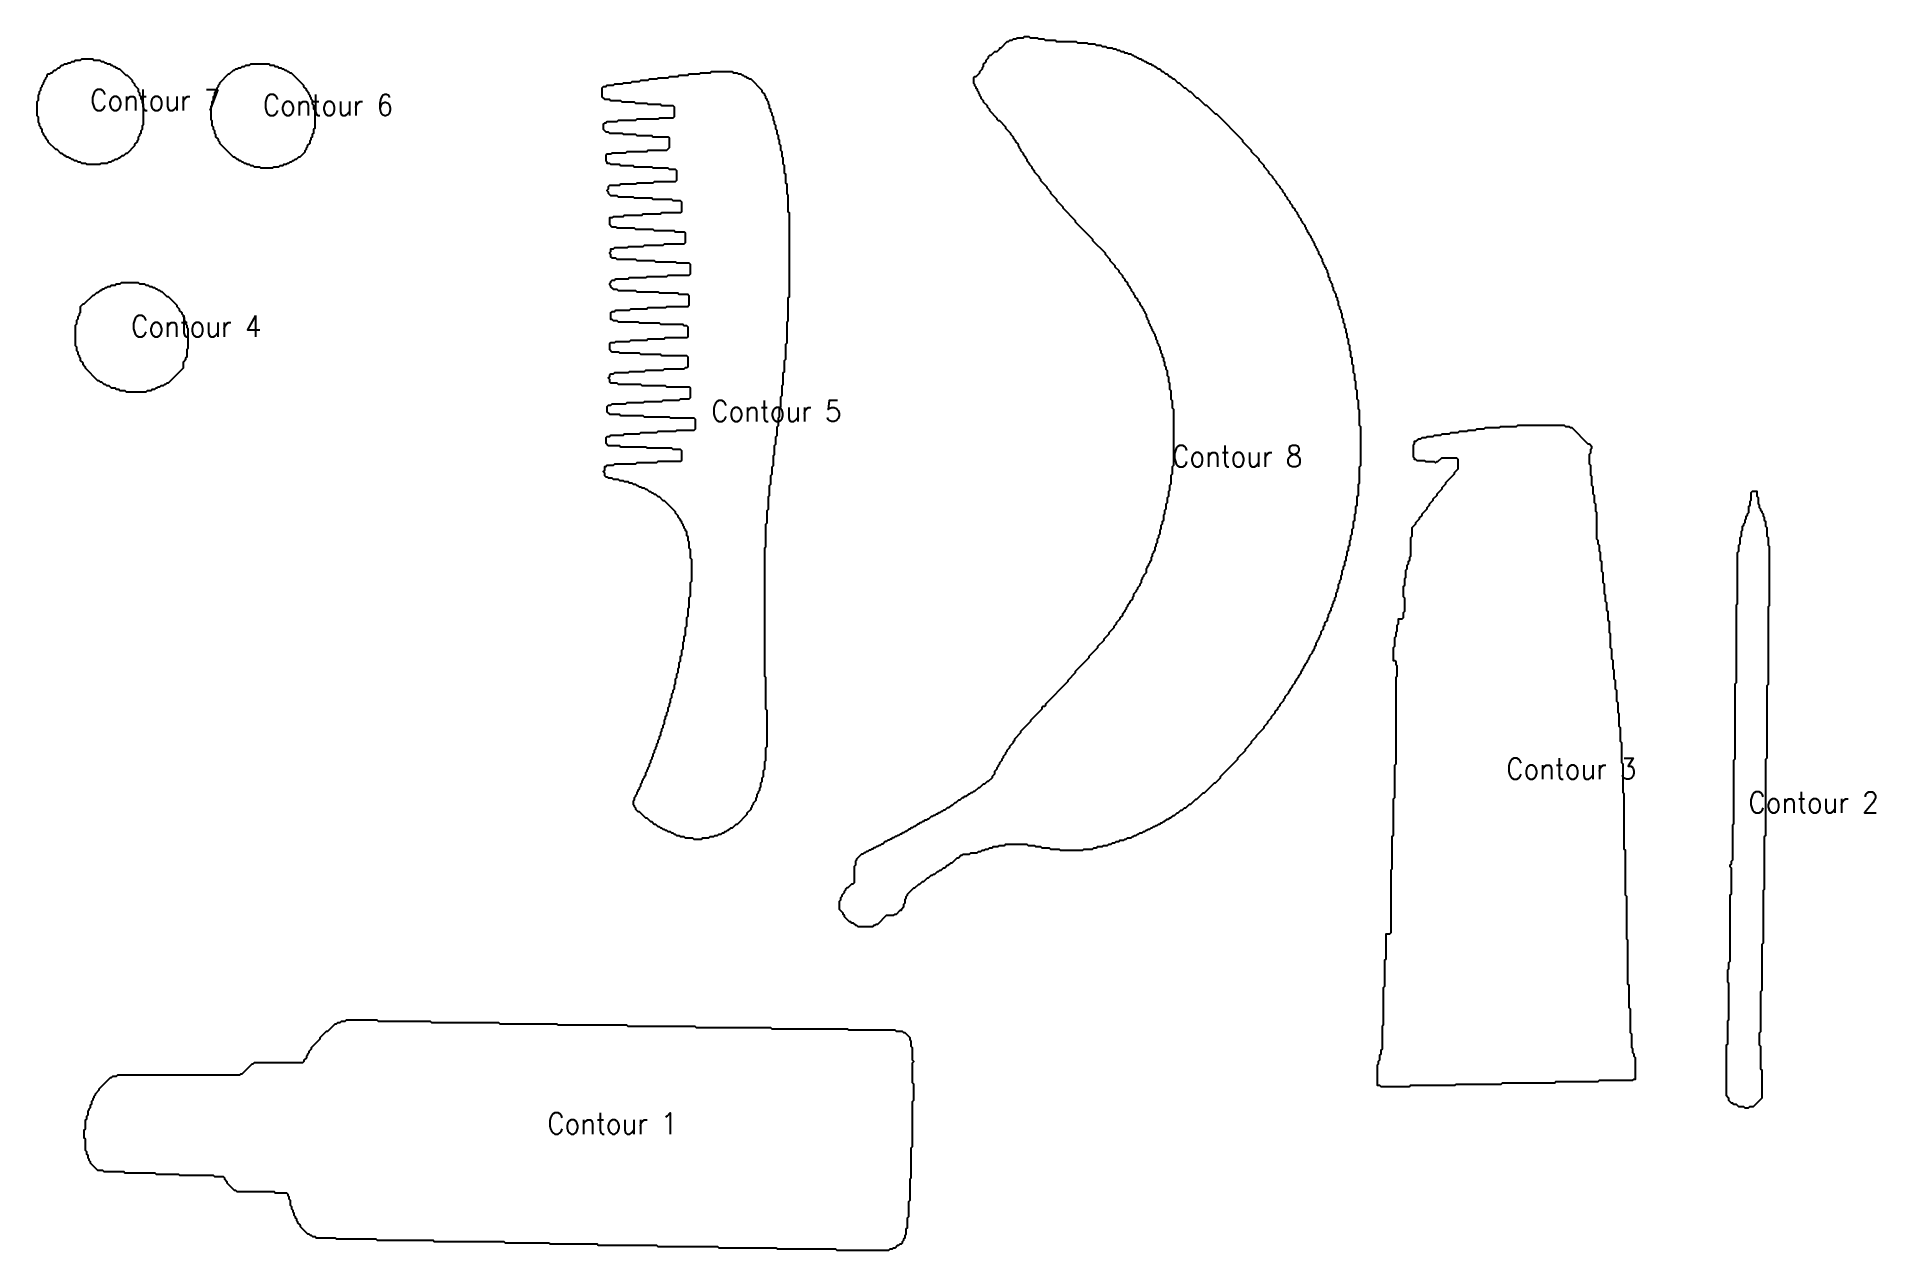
# Model space of a CAD drawing. Header units: metres. Extents: x 15 to 451, y -328 to -41.
import ezdxf

# ---------------------------------------------------------------- set-up
doc = ezdxf.new("R2010")
doc.units = ezdxf.units.M
doc.layers.add('CONTOURS', color=7, linetype='CONTINUOUS')
doc.layers.add('TEXT', color=7, linetype='CONTINUOUS')
doc.styles.get("Standard").update_dxf_attribs({"font": 'STANDARD'})

msp = doc.modelspace()

# ---------------------------------------------------------------- linework, layer by layer
at = {"layer": 'CONTOURS'}
for points in [[(248.96, -40.57), (248.66, -40.87), (247.19, -40.87), (246.9, -41.17), (246.31, -41.17), (246.02, -41.46), (245.43, -41.46), (245.13, -41.76), (244.84, -41.76), (243.37, -43.24), (243.07, -43.24), (243.07, -43.54), (242.49, -44.13), (241.9, -44.13), (241.01, -45.02), (240.72, -45.02), (240.43, -45.31), (240.43, -45.61), (239.84, -46.2), (239.84, -46.5), (239.25, -47.09), (239.25, -47.68), (238.95, -47.98), (238.95, -48.28), (238.37, -48.87), (238.37, -49.16), (237.48, -50.05), (237.19, -50.05), (236.89, -50.35), (236.89, -51.53), (237.19, -51.83), (237.19, -52.13), (237.48, -52.42), (237.48, -52.72), (237.78, -53.01), (237.78, -53.31), (238.07, -53.61), (238.07, -53.9), (238.37, -54.2), (238.37, -54.49), (238.66, -54.79), (238.66, -55.09), (239.25, -55.68), (239.25, -55.98), (240.13, -56.86), (240.13, -57.16), (240.72, -57.75), (240.72, -58.05), (242.49, -59.83), (242.49, -60.12), (242.78, -60.42), (243.07, -60.42), (244.54, -61.9), (244.54, -62.2), (245.72, -63.38), (245.72, -63.68), (246.31, -64.27), (246.31, -64.56), (246.9, -65.16), (246.9, -65.45), (247.49, -66.05), (247.49, -66.34), (247.78, -66.64), (247.78, -66.93), (248.08, -67.23), (248.08, -67.53), (248.66, -68.12), (248.66, -68.41), (249.25, -69.01), (249.25, -69.3), (249.55, -69.6), (249.55, -69.9), (250.14, -70.49), (250.14, -70.78), (250.72, -71.38), (250.72, -71.67), (251.31, -72.26), (251.31, -72.56), (252.49, -73.75), (252.49, -74.04), (252.78, -74.34), (252.78, -74.63), (254.26, -76.11), (254.26, -76.41), (255.14, -77.3), (255.14, -77.6), (256.61, -79.08), (256.61, -79.37), (258.08, -80.85), (258.08, -81.15), (261.02, -84.11), (261.02, -84.41), (265.14, -88.55), (265.14, -88.85), (268.09, -91.81), (268.09, -92.11), (269.26, -93.29), (269.26, -93.59), (270.44, -94.77), (270.44, -95.07), (271.32, -95.96), (271.32, -96.25), (272.21, -97.14), (272.21, -97.44), (272.8, -98.03), (272.8, -98.33), (273.38, -98.92), (273.38, -99.22), (273.97, -99.81), (273.97, -100.1), (274.27, -100.4), (274.27, -100.7), (274.86, -101.29), (274.86, -101.59), (275.15, -101.88), (275.15, -102.18), (275.74, -102.77), (275.74, -103.07), (276.33, -103.66), (276.33, -103.95), (276.92, -104.55), (276.92, -104.84), (277.21, -105.14), (277.21, -105.44), (277.5, -105.73), (277.5, -106.03), (277.8, -106.32), (277.8, -106.92), (278.09, -107.21), (278.09, -107.51), (278.39, -107.8), (278.39, -108.4), (278.68, -108.69), (278.68, -108.99), (278.98, -109.29), (278.98, -109.58), (279.27, -109.88), (279.27, -110.17), (279.56, -110.47), (279.56, -110.77), (279.86, -111.06), (279.86, -111.36), (280.15, -111.66), (280.15, -112.25), (280.45, -112.54), (280.45, -113.14), (280.74, -113.43), (280.74, -113.73), (281.04, -114.02), (281.04, -114.62), (281.33, -114.91), (281.33, -115.51), (281.62, -115.8), (281.62, -116.39), (281.92, -116.69), (281.92, -117.28), (282.21, -117.58), (282.21, -118.47), (282.51, -118.76), (282.51, -119.36), (282.8, -119.65), (282.8, -120.84), (283.1, -121.13), (283.1, -122.32), (283.39, -122.61), (283.39, -124.09), (283.68, -124.39), (283.68, -126.46), (283.98, -126.76), (283.98, -128.54), (284.27, -128.83), (284.27, -142.16), (283.98, -142.46), (283.98, -144.23), (283.68, -144.53), (283.68, -146.6), (283.39, -146.9), (283.39, -148.08), (283.1, -148.38), (283.1, -149.56), (282.8, -149.86), (282.8, -151.05), (282.51, -151.34), (282.51, -152.53), (282.21, -152.82), (282.21, -153.71), (281.92, -154.01), (281.92, -155.19), (281.62, -155.49), (281.62, -156.08), (281.33, -156.38), (281.33, -157.26), (281.04, -157.56), (281.04, -158.45), (280.74, -158.75), (280.74, -159.34), (280.45, -159.63), (280.45, -160.52), (280.15, -160.82), (280.15, -161.41), (279.86, -161.71), (279.86, -162.3), (279.56, -162.6), (279.56, -162.89), (279.27, -163.19), (279.27, -163.78), (278.98, -164.08), (278.98, -164.67), (278.68, -164.97), (278.68, -165.26), (278.39, -165.56), (278.39, -165.85), (278.09, -166.15), (278.09, -166.45), (277.8, -166.74), (277.8, -167.63), (277.21, -168.22), (277.21, -168.52), (276.92, -168.82), (276.92, -169.11), (276.62, -169.41), (276.62, -170), (276.33, -170.3), (276.33, -170.59), (275.74, -171.18), (275.74, -171.48), (275.44, -171.78), (275.44, -172.07), (274.86, -172.67), (274.86, -173.26), (274.56, -173.55), (274.56, -173.85), (273.97, -174.44), (273.97, -174.74), (273.38, -175.33), (273.38, -175.63), (273.09, -175.92), (273.09, -176.22), (272.8, -176.52), (272.8, -176.81), (272.21, -177.4), (272.21, -177.7), (271.62, -178.29), (271.62, -178.59), (270.74, -179.48), (270.74, -179.77), (270.15, -180.37), (270.15, -180.66), (268.97, -181.85), (268.97, -182.14), (267.79, -183.33), (267.79, -183.62), (266.32, -185.1), (266.32, -185.4), (264.26, -187.47), (264.26, -187.77), (261.02, -191.03), (261.02, -191.32), (259.26, -193.1), (259.26, -193.4), (253.96, -198.73), (253.96, -199.02), (253.67, -199.32), (253.37, -199.32), (253.08, -199.62), (253.08, -199.91), (250.43, -202.58), (250.43, -202.87), (248.08, -205.24), (248.08, -205.54), (246.6, -207.02), (246.6, -207.32), (246.31, -207.61), (246.31, -207.91), (245.43, -208.8), (245.43, -209.09), (244.84, -209.69), (244.84, -209.98), (244.54, -210.28), (244.54, -210.57), (243.96, -211.17), (243.96, -211.46), (243.66, -211.76), (243.66, -212.06), (243.07, -212.65), (243.07, -212.94), (242.78, -213.24), (242.78, -213.54), (242.49, -213.83), (242.49, -214.13), (241.9, -214.72), (241.9, -215.31), (241.31, -215.91), (241.31, -216.2), (240.43, -217.09), (240.13, -217.09), (239.54, -217.68), (239.25, -217.68), (238.37, -218.57), (238.07, -218.57), (237.19, -219.46), (236.89, -219.46), (236.6, -219.76), (236.31, -219.76), (236.01, -220.05), (235.72, -220.05), (235.13, -220.64), (234.83, -220.64), (234.54, -220.94), (234.25, -220.94), (233.66, -221.53), (233.36, -221.53), (232.77, -222.13), (232.48, -222.13), (231.89, -222.72), (231.6, -222.72), (231.01, -223.31), (230.71, -223.31), (230.13, -223.9), (229.83, -223.9), (229.54, -224.2), (229.24, -224.2), (228.95, -224.49), (228.65, -224.49), (228.36, -224.79), (228.07, -224.79), (227.77, -225.09), (227.48, -225.09), (227.18, -225.38), (226.89, -225.38), (226.3, -225.98), (226.01, -225.98), (225.71, -226.27), (225.42, -226.27), (225.12, -226.57), (224.83, -226.57), (224.53, -226.86), (224.24, -226.86), (223.95, -227.16), (223.65, -227.16), (223.06, -227.75), (222.77, -227.75), (222.47, -228.05), (222.18, -228.05), (221.89, -228.34), (221.59, -228.34), (221, -228.94), (220.71, -228.94), (220.41, -229.23), (220.12, -229.23), (219.83, -229.53), (219.53, -229.53), (219.24, -229.83), (218.94, -229.83), (218.65, -230.12), (218.35, -230.12), (218.06, -230.42), (217.77, -230.42), (217.47, -230.71), (217.18, -230.71), (216.88, -231.01), (216.59, -231.01), (216.29, -231.31), (216, -231.31), (215.41, -231.9), (215.12, -231.9), (214.82, -232.2), (214.53, -232.2), (214.23, -232.49), (213.94, -232.49), (213.65, -232.79), (213.35, -232.79), (213.06, -233.08), (212.76, -233.08), (212.47, -233.38), (212.17, -233.38), (211.88, -233.68), (211.59, -233.68), (211.29, -233.97), (211, -233.97), (210.7, -234.27), (210.41, -234.27), (209.23, -235.45), (209.23, -235.75), (208.94, -236.05), (208.94, -236.93), (208.64, -237.23), (208.64, -241.08), (208.35, -241.38), (208.05, -241.38), (207.17, -242.26), (206.88, -242.26), (206.58, -242.56), (206.58, -242.86), (206.29, -243.15), (206.29, -243.45), (205.7, -244.04), (205.7, -244.34), (205.41, -244.63), (205.41, -245.23), (205.11, -245.52), (205.11, -247.3), (205.99, -248.19), (205.99, -248.48), (206.29, -248.78), (206.29, -249.08), (207.47, -250.26), (207.76, -250.26), (208.05, -250.56), (208.35, -250.56), (208.94, -251.15), (209.23, -251.15), (209.53, -251.45), (213.06, -251.45), (213.35, -251.15), (213.65, -251.15), (213.94, -250.85), (214.23, -250.85), (216.29, -248.78), (218.06, -248.78), (218.35, -248.48), (218.65, -248.48), (219.53, -247.6), (219.83, -247.6), (219.83, -247.3), (220.41, -246.71), (220.41, -246.11), (220.71, -245.82), (220.71, -244.93), (221, -244.63), (221, -244.34), (221.3, -244.04), (221.3, -243.75), (222.77, -242.26), (223.06, -242.26), (223.95, -241.38), (224.24, -241.38), (224.83, -240.78), (225.12, -240.78), (226.01, -239.9), (226.3, -239.9), (226.89, -239.3), (227.18, -239.3), (227.48, -239.01), (227.77, -239.01), (228.36, -238.41), (228.65, -238.41), (228.95, -238.12), (229.24, -238.12), (229.83, -237.53), (230.13, -237.53), (230.71, -236.93), (231.01, -236.93), (231.6, -236.34), (231.89, -236.34), (233.07, -235.16), (233.36, -235.16), (233.95, -234.56), (234.25, -234.56), (234.54, -234.27), (236.01, -234.27), (236.31, -233.97), (237.78, -233.97), (238.07, -233.68), (238.66, -233.68), (238.95, -233.38), (239.54, -233.38), (239.84, -233.08), (240.43, -233.08), (240.72, -232.79), (241.31, -232.79), (241.6, -232.49), (242.78, -232.49), (243.07, -232.2), (244.25, -232.2), (244.54, -231.9), (249.55, -231.9), (249.84, -232.2), (251.31, -232.2), (251.61, -232.49), (252.78, -232.49), (253.08, -232.79), (254.84, -232.79), (255.14, -233.08), (257.2, -233.08), (257.49, -233.38), (262.79, -233.38), (263.08, -233.08), (265.14, -233.08), (265.44, -232.79), (266.03, -232.79), (266.32, -232.49), (267.5, -232.49), (267.79, -232.2), (268.68, -232.2), (268.97, -231.9), (269.56, -231.9), (269.85, -231.6), (270.44, -231.6), (270.74, -231.31), (271.32, -231.31), (271.62, -231.01), (272.5, -231.01), (272.8, -230.71), (273.09, -230.71), (273.38, -230.42), (274.27, -230.42), (274.56, -230.12), (274.86, -230.12), (275.15, -229.83), (275.44, -229.83), (275.74, -229.53), (276.03, -229.53), (276.33, -229.23), (276.92, -229.23), (277.21, -228.94), (277.5, -228.94), (277.8, -228.64), (278.09, -228.64), (278.39, -228.34), (278.68, -228.34), (278.98, -228.05), (279.27, -228.05), (279.56, -227.75), (279.86, -227.75), (280.15, -227.46), (280.45, -227.46), (280.74, -227.16), (281.04, -227.16), (281.33, -226.86), (281.62, -226.86), (281.92, -226.57), (282.21, -226.57), (282.8, -225.98), (283.1, -225.98), (283.39, -225.68), (283.68, -225.68), (284.27, -225.09), (284.57, -225.09), (285.16, -224.49), (285.45, -224.49), (286.04, -223.9), (286.33, -223.9), (286.92, -223.31), (287.22, -223.31), (288.1, -222.42), (288.39, -222.42), (289.57, -221.24), (289.86, -221.24), (291.34, -219.76), (291.63, -219.76), (293.98, -217.39), (294.28, -217.39), (295.46, -216.2), (295.46, -215.91), (299.57, -211.76), (299.57, -211.46), (301.34, -209.69), (301.34, -209.39), (302.81, -207.91), (302.81, -207.61), (303.99, -206.43), (303.99, -206.13), (305.75, -204.36), (305.75, -204.06), (306.64, -203.17), (306.64, -202.87), (307.52, -201.99), (307.52, -201.69), (308.4, -200.8), (308.4, -200.51), (308.99, -199.91), (308.99, -199.62), (309.58, -199.02), (309.58, -198.73), (310.46, -197.84), (310.46, -197.54), (310.76, -197.25), (310.76, -196.95), (311.64, -196.06), (311.64, -195.77), (311.93, -195.47), (311.93, -195.17), (312.52, -194.58), (312.52, -194.29), (313.11, -193.69), (313.11, -193.4), (313.41, -193.1), (313.41, -192.8), (313.99, -192.21), (313.99, -191.92), (314.58, -191.32), (314.58, -191.03), (314.88, -190.73), (314.88, -190.44), (315.17, -190.14), (315.17, -189.84), (315.47, -189.55), (315.47, -189.25), (316.05, -188.66), (316.05, -188.36), (316.35, -188.07), (316.35, -187.77), (316.64, -187.47), (316.64, -187.18), (317.23, -186.59), (317.23, -186.29), (317.53, -185.99), (317.53, -185.7), (317.82, -185.4), (317.82, -185.1), (318.11, -184.81), (318.11, -184.22), (318.41, -183.92), (318.41, -183.62), (318.7, -183.33), (318.7, -183.03), (319, -182.74), (319, -182.44), (319.29, -182.14), (319.29, -181.55), (319.88, -180.96), (319.88, -180.37), (320.17, -180.07), (320.17, -179.48), (320.76, -178.89), (320.76, -178.29), (321.06, -178), (321.06, -177.4), (321.35, -177.11), (321.35, -176.81), (321.65, -176.52), (321.65, -175.92), (321.94, -175.63), (321.94, -175.03), (322.23, -174.74), (322.23, -174.44), (322.53, -174.15), (322.53, -173.55), (322.82, -173.26), (322.82, -172.37), (323.12, -172.07), (323.12, -171.48), (323.41, -171.18), (323.41, -170.3), (323.71, -170), (323.71, -169.41), (324, -169.11), (324, -168.22), (324.29, -167.93), (324.29, -167.04), (324.59, -166.74), (324.59, -166.15), (324.88, -165.85), (324.88, -164.97), (325.18, -164.67), (325.18, -163.78), (325.47, -163.48), (325.47, -162.6), (325.77, -162.3), (325.77, -161.41), (326.06, -161.11), (326.06, -159.93), (326.35, -159.63), (326.35, -158.75), (326.65, -158.45), (326.65, -157.26), (326.94, -156.97), (326.94, -155.49), (327.24, -155.19), (327.24, -153.71), (327.53, -153.41), (327.53, -151.93), (327.83, -151.64), (327.83, -149.56), (328.12, -149.27), (328.12, -146.6), (328.41, -146.31), (328.41, -142.46), (328.71, -142.16), (328.71, -132.98), (328.41, -132.68), (328.41, -129.13), (328.12, -128.83), (328.12, -126.76), (327.83, -126.46), (327.83, -124.39), (327.53, -124.09), (327.53, -122.32), (327.24, -122.02), (327.24, -120.54), (326.94, -120.24), (326.94, -118.47), (326.65, -118.17), (326.65, -116.69), (326.35, -116.39), (326.35, -115.21), (326.06, -114.91), (326.06, -113.73), (325.77, -113.43), (325.77, -112.25), (325.47, -111.95), (325.47, -111.06), (325.18, -110.77), (325.18, -109.88), (324.88, -109.58), (324.88, -108.69), (324.59, -108.4), (324.59, -107.51), (324.29, -107.21), (324.29, -106.32), (324, -106.03), (324, -105.44), (323.71, -105.14), (323.71, -104.55), (323.41, -104.25), (323.41, -103.36), (323.12, -103.07), (323.12, -102.47), (322.82, -102.18), (322.82, -101.59), (322.53, -101.29), (322.53, -100.99), (322.23, -100.7), (322.23, -100.1), (321.94, -99.81), (321.94, -99.22), (321.65, -98.92), (321.65, -98.62), (321.35, -98.33), (321.35, -97.74), (321.06, -97.44), (321.06, -96.85), (320.76, -96.55), (320.76, -95.96), (320.47, -95.66), (320.47, -95.37), (320.17, -95.07), (320.17, -94.77), (319.88, -94.48), (319.88, -94.18), (319.59, -93.89), (319.59, -93.29), (319.29, -93), (319.29, -92.7), (318.7, -92.11), (318.7, -91.52), (318.41, -91.22), (318.41, -90.92), (318.11, -90.63), (318.11, -90.33), (317.82, -90.03), (317.82, -89.74), (317.53, -89.44), (317.53, -89.15), (317.23, -88.85), (317.23, -88.55), (316.94, -88.26), (316.94, -87.96), (316.35, -87.37), (316.35, -87.07), (316.05, -86.78), (316.05, -86.48), (315.76, -86.18), (315.76, -85.89), (315.47, -85.59), (315.47, -85.3), (314.88, -84.7), (314.88, -84.41), (314.58, -84.11), (314.58, -83.82), (313.99, -83.22), (313.99, -82.93), (313.7, -82.63), (313.7, -82.33), (313.11, -81.74), (313.11, -81.45), (312.52, -80.85), (312.52, -80.56), (311.93, -79.97), (311.93, -79.67), (311.35, -79.08), (311.35, -78.78), (310.76, -78.19), (310.76, -77.89), (310.17, -77.3), (310.17, -77), (309.58, -76.41), (309.58, -76.11), (308.7, -75.23), (308.7, -74.93), (307.81, -74.04), (307.81, -73.75), (306.93, -72.86), (306.93, -72.56), (305.75, -71.38), (305.75, -71.08), (304.58, -69.9), (304.58, -69.6), (302.81, -67.82), (302.81, -67.53), (300.75, -65.45), (300.75, -65.16), (294.57, -58.94), (294.28, -58.94), (292.22, -56.86), (291.92, -56.86), (290.16, -55.09), (289.86, -55.09), (288.39, -53.61), (288.1, -53.61), (287.22, -52.72), (286.92, -52.72), (285.74, -51.53), (285.45, -51.53), (284.57, -50.64), (284.27, -50.64), (283.68, -50.05), (283.39, -50.05), (282.8, -49.46), (282.51, -49.46), (281.92, -48.87), (281.62, -48.87), (281.04, -48.28), (280.74, -48.28), (280.15, -47.68), (279.86, -47.68), (279.56, -47.39), (279.27, -47.39), (278.98, -47.09), (278.68, -47.09), (278.39, -46.79), (278.09, -46.79), (277.8, -46.5), (277.5, -46.5), (277.21, -46.2), (276.92, -46.2), (276.62, -45.91), (276.33, -45.91), (276.03, -45.61), (275.74, -45.61), (275.44, -45.31), (275.15, -45.31), (274.86, -45.02), (274.56, -45.02), (274.27, -44.72), (273.68, -44.72), (273.38, -44.43), (272.8, -44.43), (272.5, -44.13), (271.91, -44.13), (271.62, -43.83), (271.03, -43.83), (270.74, -43.54), (270.15, -43.54), (269.85, -43.24), (268.68, -43.24), (268.38, -42.94), (267.5, -42.94), (267.2, -42.65), (266.03, -42.65), (265.73, -42.35), (264.26, -42.35), (263.97, -42.06), (261.61, -42.06), (261.32, -41.76), (256.61, -41.76), (256.32, -41.46), (253.96, -41.46), (253.67, -41.17), (252.49, -41.17), (252.2, -40.87), (250.43, -40.87), (250.14, -40.57)], [(25.6, -45.91), (25.31, -46.2), (24.13, -46.2), (23.84, -46.5), (23.25, -46.5), (22.95, -46.79), (22.37, -46.79), (22.07, -47.09), (21.48, -47.09), (21.19, -47.39), (20.89, -47.39), (20.31, -47.98), (20.01, -47.98), (19.42, -48.57), (19.13, -48.57), (18.54, -49.16), (18.25, -49.16), (17.95, -49.46), (17.66, -49.46), (17.36, -49.76), (17.36, -50.05), (17.07, -50.35), (17.07, -50.64), (16.77, -50.94), (16.77, -51.24), (16.48, -51.53), (16.48, -51.83), (16.19, -52.13), (16.19, -52.42), (15.89, -52.72), (15.89, -53.31), (15.6, -53.61), (15.6, -54.2), (15.3, -54.49), (15.3, -55.68), (15.01, -55.98), (15.01, -59.23), (15.3, -59.53), (15.3, -60.71), (15.6, -61.01), (15.6, -61.6), (15.89, -61.9), (15.89, -62.2), (16.19, -62.49), (16.19, -63.08), (16.48, -63.38), (16.48, -63.68), (17.07, -64.27), (17.07, -64.56), (17.66, -65.16), (17.66, -65.45), (19.42, -67.23), (19.72, -67.23), (20.6, -68.12), (20.89, -68.12), (21.48, -68.71), (21.78, -68.71), (22.07, -69.01), (22.37, -69.01), (22.66, -69.3), (22.95, -69.3), (23.25, -69.6), (23.54, -69.6), (23.84, -69.9), (24.43, -69.9), (24.72, -70.19), (25.31, -70.19), (25.6, -70.49), (26.49, -70.49), (26.78, -70.78), (30.02, -70.78), (30.31, -70.49), (31.78, -70.49), (32.08, -70.19), (32.66, -70.19), (32.96, -69.9), (33.25, -69.9), (33.55, -69.6), (34.14, -69.6), (34.43, -69.3), (34.72, -69.3), (35.31, -68.71), (35.61, -68.71), (36.2, -68.12), (36.49, -68.12), (38.26, -66.34), (38.26, -66.05), (38.84, -65.45), (38.84, -65.16), (39.14, -64.86), (39.14, -64.27), (39.43, -63.97), (39.43, -63.68), (39.73, -63.38), (39.73, -62.79), (40.02, -62.49), (40.02, -61.6), (40.32, -61.31), (40.32, -56.57), (40.02, -56.27), (40.02, -55.68), (39.73, -55.38), (39.73, -54.79), (39.43, -54.49), (39.43, -53.9), (39.14, -53.61), (39.14, -53.01), (38.26, -52.13), (38.26, -51.83), (37.67, -51.24), (37.67, -50.94), (36.49, -49.76), (36.2, -49.76), (34.72, -48.28), (34.43, -48.28), (34.14, -47.98), (33.84, -47.98), (33.55, -47.68), (33.25, -47.68), (32.96, -47.39), (32.66, -47.39), (32.37, -47.09), (31.78, -47.09), (31.49, -46.79), (31.19, -46.79), (30.9, -46.5), (30.31, -46.5), (30.02, -46.2), (28.54, -46.2), (28.25, -45.91)], [(65.62, -47.09), (65.33, -47.39), (64.45, -47.39), (64.15, -47.68), (63.56, -47.68), (63.27, -47.98), (62.68, -47.98), (62.39, -48.28), (62.09, -48.28), (61.8, -48.57), (61.5, -48.57), (60.62, -49.46), (60.33, -49.46), (58.27, -51.53), (58.27, -51.83), (57.97, -52.13), (57.97, -52.42), (57.68, -52.72), (57.68, -53.01), (57.38, -53.31), (57.38, -53.61), (57.09, -53.9), (57.09, -54.49), (56.8, -54.79), (56.8, -55.68), (56.5, -55.98), (56.5, -56.86), (56.21, -57.16), (56.21, -60.12), (56.5, -60.42), (56.5, -61.6), (56.8, -61.9), (56.8, -62.49), (57.09, -62.79), (57.09, -63.38), (57.38, -63.68), (57.38, -64.27), (57.97, -64.86), (57.97, -65.16), (58.27, -65.45), (58.27, -65.75), (61.5, -69.01), (61.8, -69.01), (62.39, -69.6), (62.68, -69.6), (62.98, -69.9), (63.27, -69.9), (63.56, -70.19), (63.86, -70.19), (64.15, -70.49), (64.45, -70.49), (64.74, -70.78), (65.33, -70.78), (65.62, -71.08), (66.21, -71.08), (66.51, -71.38), (67.68, -71.38), (67.98, -71.67), (70.92, -71.67), (71.22, -71.38), (72.39, -71.38), (72.69, -71.08), (73.28, -71.08), (73.57, -70.78), (74.16, -70.78), (74.45, -70.49), (74.75, -70.49), (75.04, -70.19), (75.34, -70.19), (75.63, -69.9), (75.92, -69.9), (76.22, -69.6), (76.51, -69.6), (77.1, -69.01), (77.4, -69.01), (78.57, -67.82), (78.57, -67.53), (78.87, -67.23), (78.87, -66.93), (79.16, -66.64), (79.16, -66.34), (79.75, -65.75), (79.75, -65.16), (80.04, -64.86), (80.04, -64.56), (80.34, -64.27), (80.34, -63.68), (80.63, -63.38), (80.63, -62.49), (80.93, -62.2), (80.93, -58.05), (80.63, -57.75), (80.63, -56.86), (80.34, -56.57), (80.34, -55.68), (80.04, -55.38), (80.04, -55.09), (79.75, -54.79), (79.75, -54.49), (79.46, -54.2), (79.46, -53.9), (78.87, -53.31), (78.87, -53.01), (78.28, -52.42), (78.28, -52.13), (75.34, -49.16), (75.04, -49.16), (74.75, -48.87), (74.45, -48.87), (74.16, -48.57), (73.86, -48.57), (73.57, -48.28), (73.28, -48.28), (72.98, -47.98), (72.39, -47.98), (72.1, -47.68), (71.51, -47.68), (71.22, -47.39), (70.33, -47.39), (70.04, -47.09)], [(174.8, -48.87), (174.51, -49.16), (172.15, -49.16), (171.86, -49.46), (169.5, -49.46), (169.21, -49.76), (167.15, -49.76), (166.86, -50.05), (164.8, -50.05), (164.5, -50.35), (162.15, -50.35), (161.85, -50.64), (160.09, -50.64), (159.79, -50.94), (158.03, -50.94), (157.73, -51.24), (155.97, -51.24), (155.67, -51.53), (153.91, -51.53), (153.61, -51.83), (151.85, -51.83), (151.55, -52.13), (150.08, -52.13), (149.79, -52.42), (149.2, -52.42), (148.9, -52.72), (148.9, -54.79), (149.49, -55.38), (150.67, -55.38), (150.96, -55.68), (153.32, -55.68), (153.61, -55.98), (156.56, -55.98), (156.85, -56.27), (159.5, -56.27), (159.79, -56.57), (162.74, -56.57), (163.03, -56.86), (165.68, -56.86), (165.97, -57.16), (165.97, -59.53), (165.68, -59.83), (162.44, -59.83), (162.15, -60.12), (157.14, -60.12), (156.85, -60.42), (152.73, -60.42), (152.44, -60.71), (150.08, -60.71), (149.79, -61.01), (149.49, -61.01), (149.2, -61.31), (149.2, -62.49), (149.79, -63.08), (150.38, -63.08), (150.67, -63.38), (153.61, -63.38), (153.91, -63.68), (156.85, -63.68), (157.14, -63.97), (160.68, -63.97), (160.97, -64.27), (164.5, -64.27), (164.8, -64.56), (164.8, -66.93), (164.21, -67.53), (159.79, -67.53), (159.5, -67.82), (154.79, -67.82), (154.5, -68.12), (151.26, -68.12), (150.96, -68.41), (150.08, -68.41), (149.79, -68.71), (149.79, -69.9), (150.08, -70.19), (150.08, -70.49), (150.67, -70.49), (150.96, -70.78), (153.02, -70.78), (153.32, -71.08), (156.26, -71.08), (156.56, -71.38), (160.68, -71.38), (160.97, -71.67), (164.5, -71.67), (164.8, -71.97), (166.27, -71.97), (166.56, -72.26), (166.56, -74.63), (166.27, -74.93), (161.26, -74.93), (160.97, -75.23), (157.14, -75.23), (156.85, -75.52), (153.32, -75.52), (153.02, -75.82), (150.67, -75.82), (150.38, -76.11), (150.38, -76.71), (150.08, -77), (150.38, -77.3), (150.38, -77.6), (150.96, -78.19), (152.44, -78.19), (152.73, -78.48), (156.26, -78.48), (156.56, -78.78), (160.68, -78.78), (160.97, -79.08), (165.38, -79.08), (165.68, -79.37), (167.44, -79.37), (167.74, -79.67), (167.74, -82.04), (167.44, -82.33), (163.03, -82.33), (162.74, -82.63), (158.62, -82.63), (158.32, -82.93), (154.2, -82.93), (153.91, -83.22), (151.55, -83.22), (151.26, -83.52), (150.67, -83.52), (150.67, -85), (151.26, -85.59), (152.14, -85.59), (152.44, -85.89), (156.56, -85.89), (156.85, -86.18), (160.97, -86.18), (161.26, -86.48), (165.97, -86.48), (166.27, -86.78), (168.33, -86.78), (168.62, -87.07), (168.62, -89.44), (168.33, -89.74), (163.62, -89.74), (163.32, -90.03), (158.91, -90.03), (158.62, -90.33), (155.08, -90.33), (154.79, -90.63), (151.85, -90.63), (151.55, -90.92), (150.96, -90.92), (150.96, -91.52), (150.67, -91.81), (150.96, -92.11), (150.96, -92.7), (151.26, -93), (152.14, -93), (152.44, -93.29), (156.85, -93.29), (157.14, -93.59), (161.26, -93.59), (161.56, -93.89), (166.27, -93.89), (166.56, -94.18), (169.5, -94.18), (169.8, -94.48), (169.8, -96.85), (169.5, -97.14), (164.5, -97.14), (164.21, -97.44), (159.5, -97.44), (159.2, -97.74), (155.38, -97.74), (155.08, -98.03), (152.14, -98.03), (151.85, -98.33), (151.26, -98.33), (150.96, -98.62), (150.96, -98.92), (150.67, -99.22), (150.96, -99.51), (150.96, -99.81), (151.55, -100.4), (152.44, -100.4), (152.73, -100.7), (156.85, -100.7), (157.14, -100.99), (162.15, -100.99), (162.44, -101.29), (166.86, -101.29), (167.15, -101.59), (169.21, -101.59), (169.5, -101.88), (169.5, -104.25), (169.21, -104.55), (164.21, -104.55), (163.91, -104.84), (159.79, -104.84), (159.5, -105.14), (155.67, -105.14), (155.38, -105.44), (152.14, -105.44), (151.85, -105.73), (151.26, -105.73), (150.96, -106.03), (150.96, -107.51), (151.26, -107.51), (151.55, -107.8), (152.44, -107.8), (152.73, -108.1), (157.44, -108.1), (157.73, -108.4), (162.44, -108.4), (162.74, -108.69), (168.03, -108.69), (168.33, -108.99), (168.92, -108.99), (169.21, -109.29), (169.21, -111.66), (168.92, -111.95), (163.91, -111.95), (163.62, -112.25), (159.79, -112.25), (159.5, -112.54), (155.67, -112.54), (155.38, -112.84), (152.14, -112.84), (151.85, -113.14), (150.96, -113.14), (150.67, -113.43), (150.67, -114.62), (151.26, -115.21), (152.73, -115.21), (153.02, -115.51), (157.73, -115.51), (158.03, -115.8), (162.74, -115.8), (163.03, -116.1), (168.92, -116.1), (169.21, -116.39), (169.21, -118.76), (168.92, -119.06), (168.62, -119.06), (168.33, -119.36), (163.62, -119.36), (163.32, -119.65), (159.2, -119.65), (158.91, -119.95), (155.38, -119.95), (155.08, -120.24), (151.85, -120.24), (151.55, -120.54), (150.96, -120.54), (150.67, -120.84), (150.67, -121.13), (150.38, -121.43), (150.67, -121.72), (150.67, -122.32), (150.96, -122.61), (152.44, -122.61), (152.73, -122.91), (158.03, -122.91), (158.32, -123.21), (163.91, -123.21), (164.21, -123.5), (169.5, -123.5), (169.8, -123.8), (169.8, -126.17), (169.5, -126.46), (167.44, -126.46), (167.15, -126.76), (163.32, -126.76), (163.03, -127.06), (158.91, -127.06), (158.62, -127.35), (154.79, -127.35), (154.5, -127.65), (151.26, -127.65), (150.96, -127.94), (150.38, -127.94), (150.08, -128.24), (150.08, -129.43), (150.67, -130.02), (153.02, -130.02), (153.32, -130.31), (158.62, -130.31), (158.91, -130.61), (164.8, -130.61), (165.09, -130.91), (170.68, -130.91), (170.98, -131.2), (170.98, -133.57), (170.68, -133.87), (166.56, -133.87), (166.27, -134.16), (162.15, -134.16), (161.85, -134.46), (158.03, -134.46), (157.73, -134.76), (154.2, -134.76), (153.91, -135.05), (150.96, -135.05), (150.67, -135.35), (150.08, -135.35), (149.79, -135.64), (149.79, -136.83), (150.38, -137.42), (153.02, -137.42), (153.32, -137.72), (159.2, -137.72), (159.5, -138.01), (165.38, -138.01), (165.68, -138.31), (167.44, -138.31), (167.74, -138.61), (167.74, -140.98), (167.44, -141.27), (162.15, -141.27), (161.85, -141.57), (157.14, -141.57), (156.85, -141.86), (151.85, -141.86), (151.55, -142.16), (150.08, -142.16), (149.79, -142.46), (149.49, -142.46), (149.49, -143.34), (149.2, -143.64), (149.49, -143.94), (149.49, -144.53), (149.79, -144.83), (150.08, -144.83), (150.38, -145.12), (151.26, -145.12), (151.55, -145.42), (152.73, -145.42), (153.02, -145.71), (153.91, -145.71), (154.2, -146.01), (155.08, -146.01), (155.38, -146.31), (155.97, -146.31), (156.26, -146.6), (156.85, -146.6), (157.14, -146.9), (157.44, -146.9), (157.73, -147.2), (158.03, -147.2), (158.32, -147.49), (158.91, -147.49), (159.2, -147.79), (159.5, -147.79), (160.09, -148.38), (160.38, -148.38), (160.68, -148.68), (160.97, -148.68), (161.26, -148.97), (161.56, -148.97), (162.15, -149.56), (162.44, -149.56), (163.32, -150.45), (163.62, -150.45), (166.27, -153.12), (166.27, -153.41), (166.86, -154.01), (166.86, -154.3), (167.44, -154.9), (167.44, -155.19), (167.74, -155.49), (167.74, -155.78), (168.03, -156.08), (168.03, -156.38), (168.33, -156.67), (168.33, -156.97), (168.62, -157.26), (168.62, -157.56), (168.92, -157.86), (168.92, -158.75), (169.21, -159.04), (169.21, -159.93), (169.5, -160.23), (169.5, -161.71), (169.8, -162), (169.8, -164.08), (170.09, -164.37), (170.09, -169.7), (169.8, -170), (169.8, -173.26), (169.5, -173.55), (169.5, -175.92), (169.21, -176.22), (169.21, -178), (168.92, -178.29), (168.92, -180.37), (168.62, -180.66), (168.62, -182.44), (168.33, -182.74), (168.33, -183.92), (168.03, -184.22), (168.03, -185.7), (167.74, -185.99), (167.74, -187.18), (167.44, -187.47), (167.44, -188.66), (167.15, -188.95), (167.15, -190.14), (166.86, -190.44), (166.86, -191.32), (166.56, -191.62), (166.56, -192.51), (166.27, -192.8), (166.27, -193.99), (165.97, -194.29), (165.97, -195.17), (165.68, -195.47), (165.68, -196.06), (165.38, -196.36), (165.38, -197.25), (165.09, -197.54), (165.09, -198.43), (164.8, -198.73), (164.8, -199.32), (164.5, -199.62), (164.5, -200.51), (164.21, -200.8), (164.21, -201.39), (163.91, -201.69), (163.91, -202.28), (163.62, -202.58), (163.62, -203.47), (163.32, -203.76), (163.32, -204.36), (163.03, -204.65), (163.03, -205.24), (162.74, -205.54), (162.74, -206.13), (162.44, -206.43), (162.44, -207.02), (162.15, -207.32), (162.15, -207.91), (161.85, -208.21), (161.85, -208.8), (161.56, -209.09), (161.56, -209.39), (161.26, -209.69), (161.26, -210.28), (160.97, -210.57), (160.97, -211.17), (160.68, -211.46), (160.68, -211.76), (160.38, -212.06), (160.38, -212.65), (160.09, -212.94), (160.09, -213.54), (159.79, -213.83), (159.79, -214.13), (159.5, -214.43), (159.5, -214.72), (159.2, -215.02), (159.2, -215.61), (158.91, -215.91), (158.91, -216.2), (158.62, -216.5), (158.62, -216.79), (158.32, -217.09), (158.32, -217.39), (158.03, -217.68), (158.03, -218.28), (157.73, -218.57), (157.73, -218.87), (157.44, -219.16), (157.44, -219.46), (157.14, -219.76), (157.14, -220.05), (156.85, -220.35), (156.85, -220.64), (156.56, -220.94), (156.56, -221.53), (156.26, -221.83), (156.26, -222.42), (156.56, -222.72), (156.56, -223.01), (156.85, -223.31), (156.85, -223.61), (157.44, -224.2), (157.73, -224.2), (159.2, -225.68), (159.5, -225.68), (160.38, -226.57), (160.68, -226.57), (161.26, -227.16), (161.56, -227.16), (162.15, -227.75), (162.44, -227.75), (162.74, -228.05), (163.03, -228.05), (163.32, -228.34), (163.62, -228.34), (163.91, -228.64), (164.21, -228.64), (164.5, -228.94), (165.09, -228.94), (165.38, -229.23), (165.68, -229.23), (165.97, -229.53), (166.27, -229.53), (166.56, -229.83), (167.15, -229.83), (167.44, -230.12), (168.33, -230.12), (168.62, -230.42), (170.39, -230.42), (170.68, -230.71), (172.45, -230.71), (172.74, -230.42), (174.21, -230.42), (174.51, -230.12), (175.39, -230.12), (175.68, -229.83), (176.27, -229.83), (176.57, -229.53), (177.16, -229.53), (177.45, -229.23), (177.74, -229.23), (178.04, -228.94), (178.33, -228.94), (178.63, -228.64), (178.92, -228.64), (179.51, -228.05), (179.8, -228.05), (180.69, -227.16), (180.98, -227.16), (183.34, -224.79), (183.34, -224.49), (184.22, -223.61), (184.22, -223.31), (184.51, -223.01), (184.51, -222.72), (184.81, -222.42), (184.81, -222.13), (185.4, -221.53), (185.4, -220.94), (185.69, -220.64), (185.69, -220.05), (185.98, -219.76), (185.98, -219.46), (186.28, -219.16), (186.28, -218.57), (186.57, -218.28), (186.57, -217.39), (186.87, -217.09), (186.87, -216.2), (187.16, -215.91), (187.16, -214.43), (187.46, -214.13), (187.46, -212.35), (187.75, -212.06), (187.75, -209.09), (188.04, -208.8), (188.04, -200.21), (187.75, -199.91), (187.75, -192.51), (187.46, -192.21), (187.46, -161.71), (187.75, -161.41), (187.75, -156.08), (188.04, -155.78), (188.04, -152.82), (188.34, -152.53), (188.34, -149.56), (188.63, -149.27), (188.63, -146.9), (188.93, -146.6), (188.93, -144.53), (189.22, -144.23), (189.22, -142.46), (189.51, -142.16), (189.51, -139.79), (189.81, -139.49), (189.81, -137.42), (190.1, -137.13), (190.1, -135.35), (190.4, -135.05), (190.4, -132.98), (190.69, -132.68), (190.69, -130.91), (190.99, -130.61), (190.99, -128.54), (191.28, -128.24), (191.28, -125.87), (191.57, -125.57), (191.57, -123.21), (191.87, -122.91), (191.87, -120.24), (192.16, -119.95), (192.16, -117.28), (192.46, -116.99), (192.46, -113.43), (192.75, -113.14), (192.75, -108.1), (193.05, -107.8), (193.05, -102.47), (193.34, -102.18), (193.34, -82.33), (193.05, -82.04), (193.05, -78.19), (192.75, -77.89), (192.75, -75.52), (192.46, -75.23), (192.46, -73.15), (192.16, -72.86), (192.16, -71.08), (191.87, -70.78), (191.87, -69.3), (191.57, -69.01), (191.57, -67.82), (191.28, -67.53), (191.28, -66.34), (190.99, -66.05), (190.99, -65.16), (190.69, -64.86), (190.69, -63.97), (190.4, -63.68), (190.4, -62.79), (190.1, -62.49), (190.1, -61.6), (189.81, -61.31), (189.81, -60.71), (189.51, -60.42), (189.51, -59.53), (189.22, -59.23), (189.22, -58.64), (188.93, -58.34), (188.93, -57.75), (188.63, -57.46), (188.63, -56.86), (188.34, -56.57), (188.34, -55.98), (188.04, -55.68), (188.04, -55.38), (187.75, -55.09), (187.75, -54.79), (187.46, -54.49), (187.46, -54.2), (186.87, -53.61), (186.87, -53.31), (184.22, -50.64), (183.92, -50.64), (183.63, -50.35), (183.34, -50.35), (183.04, -50.05), (182.75, -50.05), (182.45, -49.76), (182.16, -49.76), (181.86, -49.46), (181.28, -49.46), (180.98, -49.16), (180.1, -49.16), (179.8, -48.87)], [(35.02, -98.92), (34.72, -99.22), (33.84, -99.22), (33.55, -99.51), (32.66, -99.51), (32.37, -99.81), (31.78, -99.81), (31.49, -100.1), (31.19, -100.1), (30.9, -100.4), (30.6, -100.4), (30.31, -100.7), (30.02, -100.7), (29.43, -101.29), (29.13, -101.29), (28.54, -101.88), (28.25, -101.88), (26.19, -103.95), (25.9, -103.95), (25.31, -104.55), (25.31, -106.03), (25.01, -106.32), (25.01, -106.62), (24.72, -106.92), (24.72, -107.51), (24.43, -107.8), (24.43, -108.69), (24.13, -108.99), (24.13, -113.73), (24.43, -114.02), (24.43, -114.91), (24.72, -115.21), (24.72, -115.8), (25.01, -116.1), (25.01, -116.39), (25.31, -116.69), (25.31, -117.28), (25.9, -117.87), (25.9, -118.17), (26.49, -118.76), (26.49, -119.06), (29.43, -122.02), (29.72, -122.02), (30.02, -122.32), (30.31, -122.32), (30.9, -122.91), (31.19, -122.91), (31.49, -123.21), (32.08, -123.21), (32.66, -123.8), (33.55, -123.8), (33.84, -124.09), (34.43, -124.09), (34.72, -124.39), (35.9, -124.39), (36.2, -124.69), (40.9, -124.69), (41.2, -124.39), (42.08, -124.39), (42.38, -124.09), (42.96, -124.09), (43.26, -123.8), (43.55, -123.8), (43.85, -123.5), (44.14, -123.5), (44.44, -123.21), (45.02, -123.21), (45.32, -122.91), (45.61, -122.91), (45.91, -122.61), (46.2, -122.61), (49.73, -119.06), (49.73, -117.58), (50.32, -116.99), (50.32, -116.69), (50.62, -116.39), (50.62, -114.62), (50.91, -114.32), (50.91, -109.88), (50.62, -109.58), (50.62, -108.99), (50.32, -108.69), (50.32, -108.1), (50.03, -107.8), (50.03, -107.21), (49.73, -106.92), (49.73, -106.62), (49.44, -106.32), (49.44, -106.03), (48.85, -105.44), (48.85, -105.14), (48.26, -104.55), (48.26, -104.25), (46.2, -102.18), (45.91, -102.18), (44.73, -100.99), (44.44, -100.99), (44.14, -100.7), (43.85, -100.7), (43.55, -100.4), (43.26, -100.4), (42.96, -100.1), (42.67, -100.1), (42.38, -99.81), (41.79, -99.81), (41.49, -99.51), (40.9, -99.51), (40.61, -99.22), (39.43, -99.22), (39.14, -98.92)], [(365.79, -132.68), (365.49, -132.98), (361.67, -132.98), (361.37, -133.28), (358.14, -133.28), (357.84, -133.57), (356.08, -133.57), (355.78, -133.87), (354.02, -133.87), (353.72, -134.16), (351.96, -134.16), (351.66, -134.46), (349.9, -134.46), (349.6, -134.76), (347.84, -134.76), (347.54, -135.05), (346.07, -135.05), (345.78, -135.35), (344.31, -135.35), (344.01, -135.64), (343.13, -135.64), (342.83, -135.94), (342.25, -135.94), (341.66, -136.53), (341.36, -136.53), (341.36, -137.13), (341.07, -137.42), (341.07, -140.09), (341.36, -140.38), (341.36, -140.68), (341.66, -140.68), (341.95, -140.98), (343.72, -140.98), (344.01, -141.27), (346.07, -141.27), (346.37, -141.57), (346.66, -141.27), (346.95, -141.27), (347.84, -140.38), (351.37, -140.38), (351.66, -140.68), (351.66, -143.05), (350.78, -143.94), (350.78, -144.23), (348.72, -146.31), (348.72, -146.6), (347.84, -147.49), (347.84, -147.79), (346.66, -148.97), (346.66, -149.27), (345.78, -150.16), (345.78, -150.45), (344.89, -151.34), (344.89, -151.64), (344.31, -152.23), (344.31, -152.53), (343.13, -153.71), (343.13, -154.01), (342.54, -154.6), (342.54, -154.9), (341.66, -155.78), (341.66, -156.08), (340.77, -156.97), (340.77, -159.04), (340.48, -159.34), (340.48, -163.78), (340.19, -164.08), (340.19, -164.67), (339.89, -164.97), (339.89, -165.56), (339.6, -165.85), (339.6, -166.74), (339.3, -167.04), (339.3, -168.82), (339.01, -169.11), (339.01, -170.59), (338.71, -170.89), (338.71, -173.26), (339.01, -173.55), (339.01, -176.81), (338.71, -177.11), (338.71, -178.29), (338.42, -178.59), (337.54, -178.59), (337.54, -179.77), (337.24, -180.07), (337.24, -181.55), (336.95, -181.85), (336.95, -182.74), (336.65, -183.03), (336.65, -185.1), (336.36, -185.4), (336.36, -188.36), (336.65, -188.36), (336.95, -188.66), (336.95, -189.25), (337.24, -189.55), (337.24, -192.21), (336.95, -192.51), (336.95, -212.94), (336.65, -213.24), (336.65, -220.94), (336.36, -221.24), (336.36, -229.83), (336.07, -230.12), (336.07, -237.82), (335.77, -238.12), (335.77, -252.93), (335.48, -253.22), (334.59, -253.22), (334.59, -259.15), (334.3, -259.44), (334.3, -265.66), (334.01, -265.96), (334.01, -274.84), (333.71, -275.14), (333.71, -280.47), (333.42, -280.77), (333.42, -281.66), (333.12, -281.95), (333.12, -283.14), (332.83, -283.43), (332.83, -284.02), (332.53, -284.32), (332.53, -289.06), (333.12, -289.06), (333.42, -289.36), (340.19, -289.36), (340.48, -289.06), (351.07, -289.06), (351.37, -288.76), (361.96, -288.76), (362.26, -288.47), (374.62, -288.47), (374.91, -288.17), (384.92, -288.17), (385.21, -287.87), (393.16, -287.87), (393.45, -287.58), (393.74, -287.58), (393.74, -282.54), (393.45, -282.25), (393.45, -281.66), (393.16, -281.36), (393.16, -280.47), (392.86, -280.17), (392.86, -276.92), (392.57, -276.62), (392.57, -270.99), (392.27, -270.7), (392.27, -265.37), (391.98, -265.07), (391.98, -254.7), (391.68, -254.41), (391.68, -244.34), (391.39, -244.04), (391.39, -233.38), (391.1, -233.08), (391.1, -220.05), (390.8, -219.76), (390.8, -212.94), (390.51, -212.65), (390.51, -207.91), (390.21, -207.61), (390.21, -204.36), (389.92, -204.06), (389.92, -201.1), (389.62, -200.8), (389.62, -198.43), (389.33, -198.14), (389.33, -195.47), (389.04, -195.17), (389.04, -193.1), (388.74, -192.8), (388.74, -190.73), (388.45, -190.44), (388.45, -188.36), (388.15, -188.07), (388.15, -185.7), (387.86, -185.4), (387.86, -182.14), (387.56, -181.85), (387.56, -179.18), (387.27, -178.89), (387.27, -176.81), (386.98, -176.52), (386.98, -174.74), (386.68, -174.44), (386.68, -172.96), (386.39, -172.67), (386.39, -170.3), (386.09, -170), (386.09, -167.63), (385.8, -167.33), (385.8, -164.97), (385.5, -164.67), (385.5, -162.89), (385.21, -162.6), (385.21, -161.11), (384.92, -160.82), (384.92, -159.93), (384.62, -159.63), (384.62, -153.41), (384.33, -153.12), (384.33, -151.34), (384.03, -151.05), (384.03, -149.27), (383.74, -148.97), (383.74, -147.2), (383.44, -146.9), (383.44, -144.83), (383.15, -144.53), (383.15, -142.16), (382.86, -141.86), (382.86, -139.49), (383.15, -139.2), (383.15, -138.31), (383.44, -138.01), (383.44, -137.72), (382.86, -137.13), (382.56, -137.13), (378.74, -133.28), (378.44, -133.28), (378.15, -132.98), (377.26, -132.98), (376.97, -132.68)], [(421.41, -148.38), (421.11, -148.68), (421.11, -150.45), (420.82, -150.75), (420.82, -151.64), (420.52, -151.93), (420.52, -153.41), (420.23, -153.71), (420.23, -154.01), (419.93, -154.3), (419.93, -154.9), (419.64, -155.19), (419.64, -155.78), (419.35, -156.08), (419.35, -156.38), (419.05, -156.67), (419.05, -157.56), (418.76, -157.86), (418.76, -159.04), (418.46, -159.34), (418.46, -160.82), (418.17, -161.11), (418.17, -162.6), (417.87, -162.89), (417.87, -175.03), (417.58, -175.33), (417.58, -193.69), (417.29, -193.99), (417.29, -211.76), (416.99, -212.06), (416.99, -227.16), (416.7, -227.46), (416.7, -235.75), (416.4, -236.05), (416.4, -236.64), (416.11, -236.93), (416.11, -237.23), (416.4, -237.53), (416.4, -243.75), (416.11, -244.04), (416.11, -259.74), (415.81, -260.03), (415.81, -261.52), (415.52, -261.81), (415.52, -264.48), (415.81, -264.77), (415.81, -273.66), (415.52, -273.95), (415.52, -279.29), (415.23, -279.58), (415.23, -291.43), (415.81, -292.02), (415.81, -292.61), (416.4, -293.21), (416.7, -293.21), (416.99, -293.5), (417.58, -293.5), (418.17, -294.09), (419.35, -294.09), (419.64, -294.39), (420.52, -294.39), (420.82, -294.09), (421.7, -294.09), (423.76, -292.02), (423.76, -285.51), (423.47, -285.21), (423.47, -279.88), (423.17, -279.58), (423.17, -276.62), (423.47, -276.32), (423.47, -266.85), (423.76, -266.55), (423.76, -255.59), (424.05, -255.3), (424.05, -242.86), (424.35, -242.56), (424.35, -230.12), (424.64, -229.83), (424.64, -211.76), (424.94, -211.46), (424.94, -194.29), (425.23, -193.99), (425.23, -175.63), (425.53, -175.33), (425.53, -161.41), (425.23, -161.11), (425.23, -159.34), (424.94, -159.04), (424.94, -156.97), (424.64, -156.67), (424.64, -155.49), (424.35, -155.19), (424.35, -154.6), (424.05, -154.3), (424.05, -153.71), (423.76, -153.41), (423.76, -153.12), (423.47, -152.82), (423.47, -152.53), (423.17, -152.23), (423.17, -151.64), (422.88, -151.34), (422.88, -149.86), (422.58, -149.56), (422.58, -148.38)], [(88.28, -273.66), (87.99, -273.95), (87.11, -273.95), (86.81, -274.25), (86.22, -274.25), (85.93, -274.55), (85.63, -274.55), (83.87, -276.32), (83.57, -276.32), (82.1, -277.8), (82.1, -278.1), (80.04, -280.17), (80.04, -280.47), (79.46, -281.06), (79.46, -281.36), (79.16, -281.66), (79.16, -281.95), (78.87, -282.25), (78.87, -282.54), (78.28, -283.14), (78.28, -283.43), (77.98, -283.73), (66.51, -283.73), (66.21, -284.02), (65.92, -284.02), (63.56, -286.39), (63.27, -286.39), (62.98, -286.69), (34.14, -286.69), (33.84, -286.99), (32.96, -286.99), (32.66, -287.28), (32.37, -287.28), (29.72, -289.95), (29.72, -290.24), (28.84, -291.13), (28.84, -291.43), (28.54, -291.72), (28.54, -292.02), (28.25, -292.32), (28.25, -292.61), (27.96, -292.91), (27.96, -293.5), (27.66, -293.8), (27.66, -294.39), (27.37, -294.69), (27.37, -294.98), (27.07, -295.28), (27.07, -296.17), (26.78, -296.46), (26.78, -297.06), (26.49, -297.35), (26.49, -299.43), (26.19, -299.72), (26.19, -301.5), (26.49, -301.79), (26.49, -304.46), (26.78, -304.76), (26.78, -305.35), (27.07, -305.64), (27.07, -306.24), (27.37, -306.53), (27.37, -306.83), (27.66, -307.13), (27.66, -307.42), (29.43, -309.2), (30.6, -309.2), (30.9, -309.49), (35.61, -309.49), (35.9, -309.79), (42.96, -309.79), (43.26, -310.09), (48.56, -310.09), (48.85, -310.38), (56.8, -310.38), (57.09, -310.68), (59.15, -310.68), (59.44, -310.98), (59.44, -311.27), (60.03, -311.86), (60.03, -312.16), (61.8, -313.94), (62.09, -313.94), (62.39, -314.23), (71.22, -314.23), (71.51, -314.53), (74.16, -314.53), (74.45, -314.83), (74.45, -315.12), (74.75, -315.42), (74.75, -316.01), (75.04, -316.31), (75.04, -317.49), (75.34, -317.79), (75.34, -318.38), (75.63, -318.68), (75.63, -318.97), (75.92, -319.27), (75.92, -319.86), (76.22, -320.16), (76.22, -320.45), (76.51, -320.75), (76.51, -321.05), (76.81, -321.34), (76.81, -321.64), (77.4, -322.23), (77.4, -322.53), (79.16, -324.3), (79.46, -324.3), (79.75, -324.6), (80.04, -324.6), (80.34, -324.9), (80.93, -324.9), (81.22, -325.19), (85.63, -325.19), (85.93, -325.49), (95.35, -325.49), (95.64, -325.78), (108.88, -325.78), (109.18, -326.08), (125.66, -326.08), (125.95, -326.38), (136.25, -326.38), (136.54, -326.67), (147.73, -326.67), (148.02, -326.97), (161.85, -326.97), (162.15, -327.26), (176.27, -327.26), (176.57, -327.56), (190.1, -327.56), (190.4, -327.86), (204.23, -327.86), (204.52, -328.15), (216.88, -328.15), (217.18, -327.86), (217.77, -327.86), (218.06, -327.56), (218.35, -327.56), (218.94, -326.97), (219.24, -326.97), (219.53, -326.67), (219.83, -326.67), (220.12, -326.38), (220.12, -326.08), (220.41, -325.78), (220.41, -325.49), (220.71, -325.19), (220.71, -324.6), (221, -324.3), (221, -323.12), (221.3, -322.82), (221.3, -320.45), (221.59, -320.16), (221.59, -316.6), (221.89, -316.31), (221.89, -311.27), (222.18, -310.98), (222.18, -303.87), (222.47, -303.57), (222.47, -292.91), (222.77, -292.61), (222.77, -288.76), (222.47, -288.47), (222.47, -283.73), (222.77, -283.43), (222.47, -283.14), (222.47, -280.17), (222.18, -279.88), (222.18, -278.69), (221.89, -278.4), (221.89, -277.8), (220.71, -276.62), (220.41, -276.62), (220.12, -276.32), (218.65, -276.32), (218.35, -276.03), (207.47, -276.03), (207.17, -275.73), (189.22, -275.73), (188.93, -275.44), (171.27, -275.44), (170.98, -275.14), (155.08, -275.14), (154.79, -274.84), (138.6, -274.84), (138.31, -274.55), (124.77, -274.55), (124.48, -274.25), (108.59, -274.25), (108.29, -273.95), (95.93, -273.95), (95.64, -273.66)]]:
    msp.add_lwpolyline(points, close=True, dxfattribs=at)

# ---------------------------------------------------------------- texts
at = {"layer": 'TEXT'}
for s, p in [('Contour 7', (27.66, -58.05)), ('Contour 6', (68.57, -59.23)), ('Contour 4', (37.37, -111.66)), ('Contour 5', (174.8, -131.79)), ('Contour 8', (283.98, -142.46)), ('Contour 3', (363.14, -216.5)), ('Contour 2', (420.52, -224.49)), ('Contour 1', (135.96, -300.61))]:
    msp.add_text(s, height=5, dxfattribs=at).set_placement(p)

doc.saveas('drawing.dxf')
